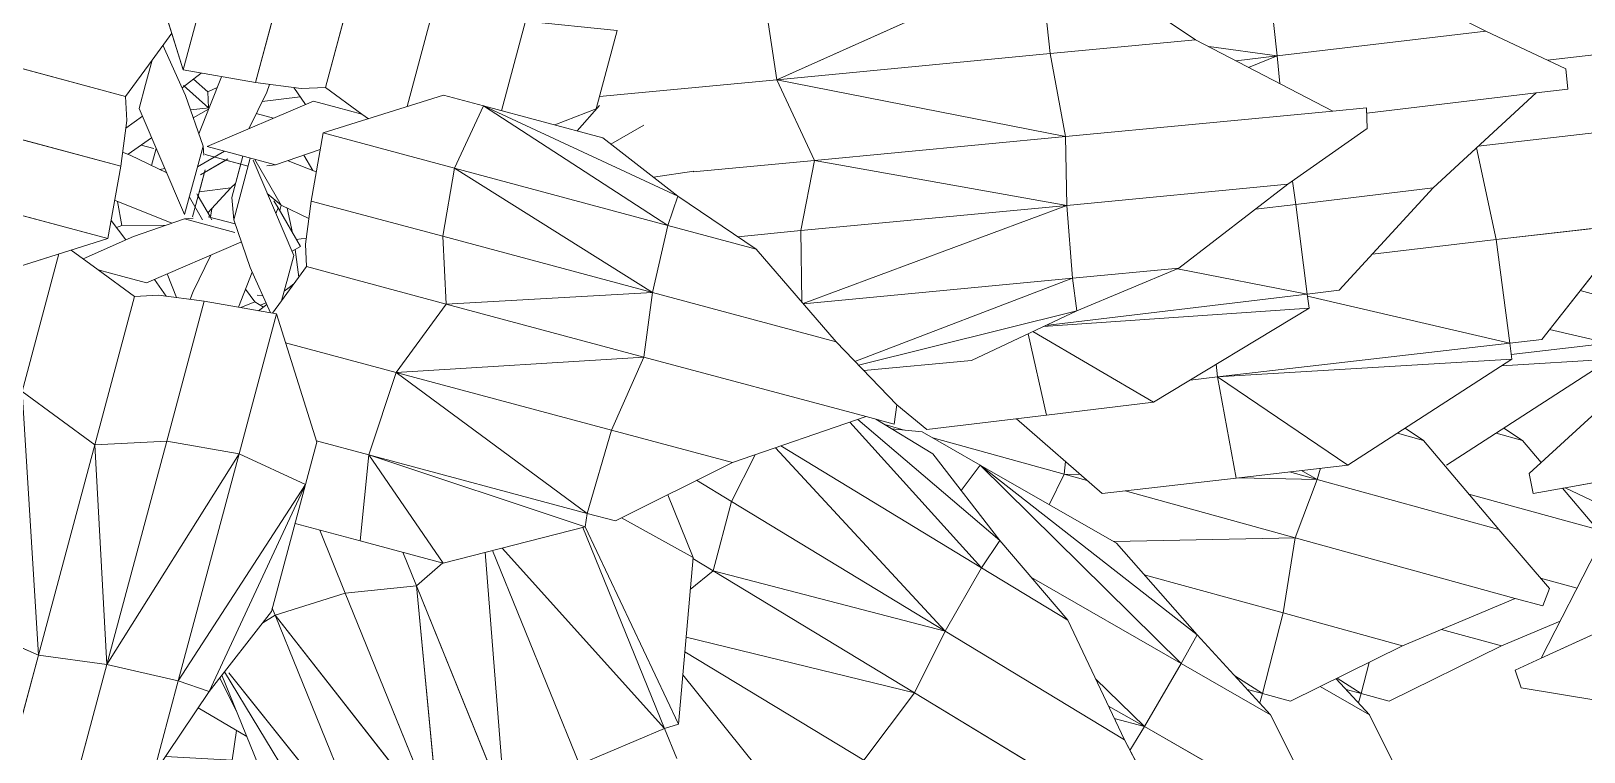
# Model space of a CAD drawing. Header units: inches. Extents: x 1 to 4284, y -575 to 745.
# Drawn here: x 1623.12 to 1638.26, y 177.38 to 184.41 of the extents above; entities that cross this region are included whole.
import ezdxf

# ---------------------------------------------------------------- set-up
doc = ezdxf.new("R2010")
doc.units = ezdxf.units.IN
doc.header["$MEASUREMENT"] = 0
doc.layers.add('Plant-hosta', color=7, linetype='Continuous', lineweight=9)

# ---------------------------------------------------------------- blocks, each defined once
blk = doc.blocks.new('Untitled_dwg-V23-New Construction - Tel_Data_Elec Plan')
at = {"layer": 'Plant-hosta'}
for p, q in [((-12.145, 4.682), (-11.397, 4.805)), ((-12.145, 4.682), (-12.205, 4.51)), ((-11.951, 4.394), (-12.205, 4.51)), ((-11.951, 4.394), (-11.408, 3.333)), ((-10.706, 3.824), (-11.951, 4.394)), ((-11.408, 3.333), (-11.951, 4.394)), ((-11.715, 2.731), (-10.458, 3.337)), ((-10.458, 3.337), (-11.715, 2.731)), ((-12.028, 2.787), (-12.068, 2.591)), ((-12.028, 2.787), (-11.715, 2.731)), ((-11.108, 2.622), (-11.715, 2.731)), ((-11.416, 1.997), (-12.068, 2.591)), ((-11.26, 0.892), (-11.569, 0.808)), ((-11.569, 0.808), (-11.26, 0.892))]:
    blk.add_line(p, q, dxfattribs=at)
at = {"layer": 'Plant-hosta', "flags": 128}
for points in [[(-11.397, 4.805), (-12.145, 4.682), (-12.205, 4.51), (-11.951, 4.394), (-10.706, 3.824)], [(-10.242, 1.787), (-11.416, 1.997), (-12.068, 2.591), (-12.028, 2.787), (-11.715, 2.731), (-11.108, 2.622)]]:
    blk.add_lwpolyline(points, dxfattribs=at)
blk = doc.blocks.new('Untitled_dwg-V24-New Construction - Tel_Data_Elec Plan')
at = {"layer": 'Plant-hosta'}
for p, q in [((10.718, 6.1), (10.138, 4.945)), ((10.718, 6.1), (10.138, 4.945)), ((10.138, 4.945), (9.659, 4.67)), ((10.138, 4.945), (9.815, 4.594)), ((9.825, 4.589), (10.057, 4.739)), ((10.057, 4.739), (9.825, 4.589)), ((9.912, 4.699), (10.057, 4.739)), ((10.057, 4.739), (10.032, 4.83)), ((10.33, 4.814), (10.057, 4.739)), ((10.33, 4.814), (10.057, 4.739)), ((10.135, 4.435), (10.057, 4.739)), ((10.057, 4.739), (10.135, 4.435)), ((10.33, 4.814), (11.425, 4.273)), ((10.842, 4.113), (11.425, 4.273)), ((11.999, 4.031), (11.425, 4.273)), ((11.425, 4.273), (11.999, 4.031)), ((11.807, 3.612), (12.163, 3.71)), ((11.807, 3.612), (12.163, 3.71)), ((11.109, 2.793), (12.362, 3.139)), ((12.362, 3.139), (12.023, 2.736)), ((12.362, 3.139), (12.023, 2.736)), ((10.89, 2.511), (12.489, 1.479)), ((11.812, 2.485), (11.63, 2.269)), ((11.812, 2.485), (11.63, 2.269)), ((11.63, 2.269), (11.374, 2.198)), ((11.63, 2.269), (11.449, 2.15)), ((11.428, 1.542), (12.489, 1.479)), ((11.521, 1.431), (12.47, 1.321)), ((11.521, 1.431), (12.47, 1.321)), ((11.896, 1.188), (12.47, 1.321)), ((11.896, 1.188), (12.47, 1.321)), ((-0.653, 0.861), (-0.709, 0.853)), ((-0.709, 0.853), (-0.653, 0.861)), ((-1.151, 0.01), (-1.166, 0.094)), ((-1.166, 0.094), (-1.151, 0.01)), ((-1.719, -0.576), (-1.841, -0.609)), ((-1.719, -0.576), (-1.841, -0.609))]:
    blk.add_line(p, q, dxfattribs=at)
at = {"layer": 'Plant-hosta', "flags": 128}
for points in [[(9.659, 4.67), (10.138, 4.945), (9.815, 4.594)], [(9.912, 4.699), (10.057, 4.739), (10.032, 4.83)], [(10.842, 4.113), (11.425, 4.273), (10.33, 4.814)], [(12.414, 3.199), (12.362, 3.139), (11.109, 2.793)], [(10.89, 2.511), (12.489, 1.479), (11.428, 1.542)], [(11.374, 2.198), (11.63, 2.269), (11.449, 2.15)]]:
    blk.add_lwpolyline(points, dxfattribs=at)
blk = doc.blocks.new('Untitled_dwg-V30-New Construction - Tel_Data_Elec Plan')
at = {"layer": 'Plant-hosta'}
for p, q in [((-1.881, 4.364), (-2.499, 6.671)), ((-0.066, 4.528), (1.071, 6.401)), ((-0.066, 4.528), (1.071, 6.401)), ((-1.723, 6.359), (-1.212, 4.454)), ((-0.023, 4.536), (1.361, 6.268)), ((0.43, 3.974), (1.361, 6.268)), ((0.43, 3.974), (1.361, 6.268)), ((4.404, 4.555), (5.691, 6.151)), ((5.691, 6.151), (4.404, 4.555)), ((8.906, 5.061), (10.718, 6.1)), ((10.718, 6.1), (10.138, 4.945)), ((10.718, 6.1), (10.138, 4.945)), ((2.029, 6.015), (0.43, 3.974)), ((2.029, 6.015), (1.113, 3.759)), ((1.807, 3.688), (2.029, 6.015)), ((6.663, 4.731), (8.78, 6.015)), ((8.711, 5.19), (9.137, 5.996)), ((2.67, 5.814), (1.807, 3.688)), ((2.476, 3.361), (2.67, 5.814)), ((2.67, 5.814), (2.476, 3.361)), ((-0.091, 4.56), (0.341, 5.623)), ((-0.214, 4.718), (-0.762, 5.531)), ((-0.762, 5.531), (-0.516, 4.614)), ((0.01, 5.389), (0.051, 5.098)), ((2.55, 3.343), (3.397, 5.431)), ((4.226, 5.079), (3.397, 5.431)), ((4.226, 5.079), (4.345, 5.372)), ((4.424, 4.33), (6.169, 5.388)), ((6.663, 4.731), (6.169, 5.388)), ((-0.321, 4.877), (0.152, 5.158)), ((-0.321, 4.877), (0.152, 5.158)), ((6.963, 4.129), (8.711, 5.19)), ((6.963, 4.129), (8.711, 5.19)), ((8.711, 5.19), (8.16, 4.021)), ((8.711, 5.19), (8.16, 4.021)), ((8.766, 5.292), (8.906, 5.061)), ((2.642, 3.319), (4.226, 5.079)), ((4.226, 5.079), (2.642, 3.319)), ((3.43, 3.118), (4.226, 5.079)), ((4.226, 5.079), (3.43, 3.118)), ((3.453, 3.112), (4.361, 5.038)), ((4.226, 5.079), (4.361, 5.038)), ((4.361, 5.038), (4.226, 5.079)), ((4.505, 3.412), (4.361, 5.038)), ((8.906, 5.061), (8.431, 4.596)), ((8.431, 4.596), (8.906, 5.061)), ((8.906, 5.061), (8.556, 4.86)), ((8.906, 5.061), (8.556, 4.86)), ((8.613, 4.982), (8.906, 5.061)), ((8.613, 4.982), (8.906, 5.061)), ((8.906, 5.061), (9.266, 4.445)), ((8.906, 5.061), (9.266, 4.445)), ((-0.111, 4.586), (0.055, 4.919)), ((0.055, 4.919), (-0.111, 4.586)), ((10.138, 4.945), (9.266, 4.445)), ((10.138, 4.945), (9.42, 4.165)), ((-0.214, 4.718), (-0.516, 4.614)), ((-0.214, 4.718), (0.393, 3.938)), ((0.724, 2.7), (-0.214, 4.718)), ((4.436, 4.19), (6.663, 4.731)), ((6.663, 4.731), (4.701, 3.541)), ((6.663, 4.731), (6.963, 4.129)), ((9.788, 4.565), (10.057, 4.739)), ((10.057, 4.739), (9.788, 4.565)), ((9.912, 4.699), (10.057, 4.739)), ((10.057, 4.739), (10.032, 4.83)), ((10.33, 4.814), (10.057, 4.739)), ((10.33, 4.814), (10.057, 4.739)), ((10.26, 3.952), (10.057, 4.739)), ((10.057, 4.739), (10.26, 3.952)), ((10.33, 4.814), (11.425, 4.273)), ((-1.212, 4.454), (-0.516, 4.614)), ((0.077, 2.4), (-0.516, 4.614)), ((0.724, 2.7), (-0.516, 4.614)), ((-0.516, 4.614), (0.724, 2.7)), ((-1.881, 4.364), (-1.212, 4.454)), ((-1.881, 4.364), (-1.212, 4.454)), ((-1.331, 2.312), (-1.212, 4.454)), ((-1.212, 4.454), (-0.629, 2.277)), ((-1.212, 4.454), (0.077, 2.4)), ((7.304, 2.51), (9.266, 4.445)), ((7.807, 3.608), (9.266, 4.445)), ((9.266, 4.445), (9.42, 4.165)), ((-1.881, 4.364), (-2.639, 4.029)), ((-2.04, 1.794), (-1.881, 4.364)), ((-1.331, 2.312), (-1.881, 4.364)), ((10.26, 3.952), (11.425, 4.273)), ((12.522, 3.81), (11.425, 4.273)), ((11.425, 4.273), (12.522, 3.81)), ((4.701, 3.541), (6.963, 4.129)), ((4.701, 3.541), (6.963, 4.129)), ((6.963, 4.129), (4.881, 2.867)), ((6.963, 4.129), (5.308, 2.341)), ((6.963, 4.129), (7.319, 3.511)), ((6.963, 4.129), (7.319, 3.511)), ((7.304, 2.51), (9.42, 4.165)), ((9.42, 4.165), (8.634, 3.272)), ((9.42, 4.165), (8.634, 3.272)), ((0.43, 3.974), (0.307, 4.048)), ((0.307, 4.048), (0.43, 3.974)), ((0.401, 3.904), (0.43, 3.974)), ((0.43, 3.974), (0.401, 3.904)), ((1.113, 3.759), (0.43, 3.974)), ((8.16, 4.021), (7.319, 3.511)), ((8.16, 4.021), (7.497, 3.245)), ((8.904, 3.579), (10.26, 3.952)), ((8.904, 3.579), (10.26, 3.952)), ((10.378, 3.219), (10.26, 3.952)), ((10.26, 3.952), (10.378, 3.219)), ((0.724, 2.7), (0.393, 3.938)), ((0.393, 3.938), (0.724, 2.7)), ((10.378, 3.219), (12.522, 3.81)), ((12.522, 3.81), (12.792, 3.884)), ((12.856, 3.714), (12.792, 3.884)), ((1.113, 3.759), (0.863, 3.144)), ((1.807, 3.688), (1.113, 3.759)), ((1.807, 3.688), (1.674, 3.361)), ((1.807, 3.688), (1.674, 3.361)), ((2.063, 3.462), (1.807, 3.688)), ((4.477, 3.725), (4.701, 3.541)), ((4.701, 3.541), (4.477, 3.725)), ((12.362, 3.139), (12.856, 3.714)), ((4.701, 3.541), (4.504, 3.422)), ((4.701, 3.541), (4.881, 2.867)), ((5.361, 2.323), (7.319, 3.511)), ((5.361, 2.323), (7.319, 3.511)), ((6.033, 2.093), (7.319, 3.511)), ((7.319, 3.511), (6.033, 2.093)), ((7.319, 3.511), (7.497, 3.245)), ((1.257, 3.249), (2.066, 3.466)), ((1.342, 2.41), (2.066, 3.466)), ((2.066, 3.466), (3.452, 3.112)), ((3.806, 3.026), (4.505, 3.412)), ((4.257, 2.801), (4.505, 3.412)), ((4.505, 3.412), (4.257, 2.801)), ((0.623, 3.079), (1.257, 3.249)), ((0.623, 3.079), (1.257, 3.249)), ((1.342, 2.41), (1.257, 3.249)), ((1.257, 3.249), (1.342, 2.41)), ((6.111, 2.066), (7.497, 3.245)), ((7.497, 3.245), (6.844, 2.401)), ((7.497, 3.245), (6.844, 2.401)), ((7.304, 2.51), (8.634, 3.272)), ((8.634, 3.272), (7.304, 2.51)), ((8.607, 3.257), (10.378, 3.219)), ((10.378, 3.219), (8.607, 3.257)), ((10.378, 3.219), (8.72, 2.762)), ((8.72, 2.762), (10.378, 3.219)), ((10.378, 3.219), (10.591, 2.651)), ((10.591, 2.651), (10.378, 3.219)), ((1.342, 2.41), (3.452, 3.112)), ((3.472, 2.981), (3.452, 3.112)), ((3.472, 2.981), (3.452, 3.112)), ((3.748, 3.055), (3.472, 2.981)), ((3.748, 3.055), (3.472, 2.981)), ((3.748, 3.055), (4.889, 2.485)), ((10.591, 2.651), (12.362, 3.139)), ((12.362, 3.139), (11.63, 2.269)), ((12.362, 3.139), (11.63, 2.269)), ((1.342, 2.41), (3.472, 2.981)), ((1.609, 1.606), (3.472, 2.981)), ((3.71, 2.169), (3.472, 2.981)), ((3.472, 2.981), (3.71, 2.169)), ((7.979, 2.897), (8.124, 2.598)), ((4.881, 2.867), (4.539, 2.659)), ((4.881, 2.867), (4.539, 2.659)), ((4.881, 2.867), (5.111, 2.409)), ((5.111, 2.409), (4.881, 2.867)), ((7.121, 2.759), (7.304, 2.51)), ((7.658, 2.058), (8.496, 2.788)), ((8.496, 2.788), (9.802, 2.637)), ((0.077, 2.4), (0.724, 2.7)), ((0.835, 2.286), (0.724, 2.7)), ((8.124, 2.598), (6.843, 2.245)), ((8.35, 2.66), (8.124, 2.598)), ((8.124, 2.598), (8.282, 2.601)), ((8.124, 2.598), (8.138, 2.476)), ((8.138, 2.476), (8.124, 2.598)), ((9.62, 1.651), (9.802, 2.637)), ((9.62, 1.651), (9.802, 2.637)), ((9.802, 2.637), (10.89, 2.511)), ((9.825, 2.634), (10.591, 2.651)), ((10.591, 2.651), (10.323, 2.577)), ((10.591, 2.651), (10.439, 2.563)), ((10.591, 2.651), (10.624, 2.542)), ((3.71, 2.169), (4.889, 2.485)), ((6.193, 2.038), (4.889, 2.485)), ((4.889, 2.485), (6.193, 2.038)), ((6.74, 2.186), (7.304, 2.51)), ((9.62, 1.651), (10.89, 2.511)), ((10.89, 2.511), (12.489, 1.479)), ((-2.04, 1.794), (-1.331, 2.312)), ((-1.331, 2.312), (-0.944, 0.865)), ((-1.331, 2.312), (-0.629, 2.277)), ((-0.629, 2.277), (0.077, 2.4)), ((-0.629, 2.277), (0.077, 2.4)), ((-0.629, 2.277), (-0.263, 0.912)), ((0.443, 1.036), (0.077, 2.4)), ((0.443, 1.036), (0.835, 2.286)), ((0.831, 2.273), (1.342, 2.41)), ((1.609, 1.606), (1.342, 2.41)), ((6.287, 2.063), (6.844, 2.401)), ((6.844, 2.401), (6.287, 2.063)), ((1.609, 1.606), (3.71, 2.169)), ((4.025, 1.457), (3.71, 2.169)), ((6.565, 2.169), (6.375, 2.116)), ((6.375, 2.116), (6.565, 2.169)), ((6.44, 2.156), (6.74, 2.186)), ((6.786, 2.162), (6.492, 1.924)), ((6.786, 2.162), (6.492, 1.924)), ((6.786, 2.162), (7.953, 2.022)), ((7.953, 2.022), (6.786, 2.162)), ((11.63, 2.269), (11.374, 2.198)), ((11.63, 2.269), (11.449, 2.15)), ((4.025, 1.457), (6.193, 2.038)), ((6.193, 2.038), (6.466, 2.111)), ((6.492, 1.922), (6.466, 2.111)), ((7.772, 1.229), (7.953, 2.022)), ((7.772, 1.229), (7.953, 2.022)), ((7.953, 2.022), (8.996, 1.897)), ((5.9, 1.308), (6.492, 1.922)), ((7.819, 1.207), (8.996, 1.897)), ((8.996, 1.897), (7.819, 1.207)), ((10.515, 0.98), (8.996, 1.897)), ((-2.04, 1.794), (-1.68, 0.451)), ((-2.04, 1.794), (-1.68, 0.451)), ((9.353, 1.682), (9.62, 1.651)), ((9.353, 1.682), (9.62, 1.651)), ((1.609, 1.606), (0.531, 1.317)), ((1.609, 1.606), (4.025, 1.457)), ((1.609, 1.606), (2.095, 0.94)), ((6.119, 1.536), (8.247, 1.006)), ((8.247, 1.006), (6.119, 1.536)), ((6.17, 1.589), (7.219, 1.489)), ((9.608, 1.527), (9.62, 1.651)), ((9.62, 1.651), (12.47, 1.321)), ((9.62, 1.651), (12.489, 1.479)), ((4.025, 1.457), (2.095, 0.94)), ((4.025, 1.457), (4.109, 0.828)), ((6.084, 1.499), (8.204, 0.689)), ((6.084, 1.499), (8.204, 0.689)), ((8.247, 1.006), (7.219, 1.489)), ((12.47, 1.321), (12.489, 1.479)), ((12.47, 1.321), (12.489, 1.479)), ((4.109, 0.828), (5.9, 1.308)), ((5.9, 1.308), (5.121, 0.404)), ((5.9, 1.308), (5.121, 0.404)), ((10.496, 0.863), (12.47, 1.321)), ((10.496, 0.863), (12.47, 1.321)), ((12.47, 1.321), (12.339, 0.312)), ((12.47, 1.321), (12.782, 1.285)), ((13.669, 0.158), (12.782, 1.285)), ((7.918, 1.16), (10.515, 0.98)), ((10.493, 0.844), (7.941, 1.149)), ((7.941, 1.149), (10.493, 0.844)), ((-0.263, 0.912), (-0.709, 0.853)), ((0.443, 1.036), (-0.263, 0.912)), ((0.206, 0.63), (0.07, 0.971)), ((0.07, 0.971), (0.206, 0.63)), ((0.23, 0.92), (0.095, 0.975)), ((0.14, 0.794), (0.23, 0.92)), ((0.186, 0.585), (0.383, 1.025)), ((0.23, 0.92), (0.314, 0.969)), ((0.314, 0.969), (0.23, 0.92)), ((0.347, 0.944), (0.267, 1.005)), ((0.267, 1.005), (0.347, 0.944)), ((0.339, 0.928), (0.285, 0.952)), ((0.285, 0.952), (0.339, 0.928)), ((0.492, 0.908), (0.404, 1.029)), ((0.404, 1.029), (0.492, 0.908)), ((2.095, 0.94), (0.735, 0.575)), ((2.095, 0.94), (2.063, 0.279)), ((2.095, 0.94), (4.109, 0.828)), ((5.564, 0.918), (5.555, 0.224)), ((8.151, -0.022), (5.579, 0.935)), ((5.582, 0.939), (8.204, 0.689)), ((5.582, 0.939), (8.204, 0.689)), ((8.247, 1.006), (8.204, 0.689)), ((9.241, 0.591), (8.247, 1.006)), ((10.493, 0.844), (10.515, 0.98)), ((10.493, 0.844), (10.515, 0.98)), ((-1.298, 0.606), (-0.944, 0.865)), ((-0.944, 0.865), (-0.709, 0.853)), ((-0.749, 0.699), (-0.634, 0.863)), ((-0.634, 0.863), (-0.749, 0.699)), ((-0.626, 0.646), (-0.533, 0.877)), ((-0.626, 0.646), (-0.533, 0.877)), ((-0.371, 0.818), (-0.4, 0.894)), ((-0.198, 0.463), (-0.371, 0.818)), ((0.492, 0.908), (0.735, 0.575)), ((0.735, 0.575), (0.492, 0.908)), ((0.564, 0.778), (0.518, 0.813)), ((0.518, 0.813), (0.564, 0.778)), ((0.612, 0.744), (0.564, 0.778)), ((0.612, 0.744), (0.564, 0.778)), ((4.109, 0.828), (2.063, 0.279)), ((4.109, 0.828), (2.179, -0.384)), ((2.179, -0.384), (4.109, 0.828)), ((4.109, 0.828), (4.259, 0.173)), ((4.109, 0.828), (4.259, 0.173)), ((10.493, 0.844), (9.231, 0.595)), ((10.493, 0.844), (9.231, 0.595)), ((10.493, 0.844), (10.384, -0.032)), ((10.493, 0.844), (10.384, -0.032)), ((10.493, 0.844), (10.807, 0.806)), ((10.807, 0.806), (10.493, 0.844)), ((11.722, -0.192), (10.807, 0.806)), ((-1.202, 0.301), (-2.452, 0.694)), ((-1.298, 0.606), (-1.561, 0.414)), ((-1.561, 0.414), (-1.298, 0.606)), ((-0.826, 0.732), (-1.058, 0.67)), ((0.093, 0.338), (-0.826, 0.732)), ((0.611, 0.465), (0.552, 0.683)), ((8.151, -0.022), (8.204, 0.689)), ((9.241, 0.591), (8.204, 0.689)), ((-0.954, 0.28), (-1.444, 0.5)), ((0.025, 0.118), (0.186, 0.585)), ((0.213, -0.463), (0.611, 0.465)), ((0.735, 0.575), (0.724, 0.355)), ((10.306, -0.228), (9.241, 0.591)), ((10.306, -0.228), (9.241, 0.591)), ((-1.028, 0.313), (-1.171, 0.125)), ((-1.028, 0.313), (-1.171, 0.125)), ((0.457, 0.001), (0.675, 0.378)), ((0.594, 0.425), (0.675, 0.378)), ((0.78, -0.064), (0.724, 0.355)), ((5.121, 0.404), (4.259, 0.173)), ((5.121, 0.404), (4.357, -0.111)), ((11.132, 0.452), (12.339, 0.312)), ((12.146, -0.584), (12.339, 0.312)), ((13.669, 0.158), (12.339, 0.312)), ((-2.566, -0.064), (-1.202, 0.301)), ((-1.078, -0.405), (-1.202, 0.301)), ((-1.066, 0.175), (-1.12, 0.192)), ((-1.12, 0.192), (-1.066, 0.175)), ((-1.108, -0.06), (-1.066, 0.175)), ((-1.066, 0.175), (-0.633, 0.17)), ((-0.457, 0.109), (-0.954, 0.28)), ((0.037, 0.241), (-0.457, 0.109)), ((0.039, 0.159), (-0.226, 0.088)), ((0.039, 0.159), (-0.226, 0.088)), ((0.78, -0.064), (2.063, 0.279)), ((0.78, -0.064), (2.063, 0.279)), ((2.179, -0.384), (2.063, 0.279)), ((2.179, -0.384), (4.259, 0.173)), ((2.461, -0.992), (4.259, 0.173)), ((4.259, 0.173), (4.357, -0.111)), ((4.941, 0.283), (5.555, 0.224)), ((5.69, -0.461), (5.555, 0.224)), ((8.151, -0.022), (5.555, 0.224)), ((5.69, -0.461), (5.555, 0.224)), ((-0.579, 0.151), (-1.137, -0.072)), ((-1.137, -0.072), (-0.579, 0.151)), ((-0.454, 0.068), (-0.898, -0.968)), ((-0.371, 0.101), (-0.457, 0.109)), ((-0.454, 0.068), (-0.275, -0.599)), ((-0.28, 0.12), (-0.408, -0.102)), ((-0.28, 0.12), (-0.408, -0.102)), ((-0.254, -0.368), (-0.377, 0.089)), ((-0.188, 0.12), (-0.335, -0.134)), ((-0.203, 0.094), (-0.322, -0.113)), ((0.005, -0.099), (0.025, 0.118)), ((0.186, -0.482), (0.025, 0.118)), ((0.417, -0.068), (0.457, 0.001)), ((0.417, -0.068), (0.457, 0.001)), ((0.457, 0.001), (0.435, 0.056)), ((0.435, 0.056), (0.457, 0.001)), ((0.487, -0.025), (0.473, 0.029)), ((0.473, 0.029), (0.487, -0.025)), ((0.488, -0.025), (0.757, 0.106)), ((0.757, 0.106), (0.488, -0.025)), ((10.384, -0.032), (9.99, 0.016)), ((-0.329, -0.087), (-0.254, -0.368)), ((0.005, -0.099), (0.113, -0.502)), ((0.093, -0.426), (0.005, -0.099)), ((0.488, -0.025), (0.231, -0.47)), ((0.352, -0.139), (0.488, -0.025)), ((0.78, -0.064), (0.896, -0.728)), ((2.461, -0.992), (4.357, -0.111)), ((4.357, -0.111), (3.624, -0.681)), ((4.357, -0.111), (3.624, -0.681)), ((5.69, -0.461), (8.151, -0.022)), ((8.136, -0.694), (8.151, -0.022)), ((8.151, -0.022), (10.306, -0.228)), ((10.384, -0.032), (10.35, -0.258)), ((11.722, -0.192), (10.384, -0.032)), ((4.119, -0.296), (4.512, -0.355)), ((4.512, -0.355), (4.119, -0.296)), ((10.306, -0.228), (11.079, -0.772)), ((11.722, -0.192), (12.726, -1.12)), ((11.722, -0.192), (12.726, -1.12)), ((-1.078, -0.405), (-2.443, -0.77)), ((-1.078, -0.405), (-1.019, -0.85)), ((-0.629, -0.339), (-0.985, -0.513)), ((-0.776, -0.411), (-0.731, -0.578)), ((-0.731, -0.578), (-0.776, -0.411)), ((-0.696, -0.372), (-0.647, -0.381)), ((-0.696, -0.372), (-0.647, -0.381)), ((-0.329, -0.397), (-0.064, -0.55)), ((-0.329, -0.397), (-0.064, -0.55)), ((-0.301, -0.321), (-0.032, -0.476)), ((-0.26, -0.344), (-0.053, -0.464)), ((-0.255, -0.518), (0.165, -0.405)), ((-0.234, -0.595), (0.432, -0.416)), ((-0.079, -0.471), (0.093, -0.425)), ((0.347, -0.409), (0.432, -0.416)), ((0.432, -0.416), (0.868, -0.566)), ((0.868, -0.566), (0.432, -0.416)), ((0.555, -0.458), (0.83, -0.349)), ((0.83, -0.349), (0.555, -0.458)), ((0.796, -0.362), (0.71, -0.512)), ((0.796, -0.362), (0.71, -0.512)), ((2.179, -0.384), (0.896, -0.728)), ((2.179, -0.384), (2.461, -0.992)), ((5.69, -0.461), (4.505, -0.348)), ((5.69, -0.461), (4.505, -0.348)), ((-0.985, -0.513), (-1.06, -0.541)), ((-0.275, -0.599), (-0.446, -1.095)), ((-0.267, -0.513), (-0.275, -0.599)), ((-0.234, -0.595), (0.802, -1.04)), ((5.321, -1.248), (5.69, -0.461)), ((8.136, -0.694), (5.69, -0.461)), ((12.162, -0.598), (14.591, -0.879)), ((-0.317, -0.721), (-0.095, -1.276)), ((-0.095, -1.276), (-0.317, -0.721)), ((0.896, -0.728), (2.071, -1.097)), ((2.461, -0.992), (3.624, -0.681)), ((3.624, -0.681), (2.461, -0.992)), ((3.373, -0.748), (3.592, -0.995)), ((3.373, -0.748), (3.592, -0.995)), ((3.703, -0.619), (4.025, -0.805)), ((3.703, -0.619), (4.025, -0.805)), ((5.321, -1.248), (8.136, -0.694)), ((8.136, -0.694), (7.987, -1.502)), ((7.987, -1.502), (8.136, -0.694)), ((8.136, -0.694), (10.746, -0.942)), ((-1.031, -1.085), (-1.019, -0.85)), ((-1.029, -0.776), (-0.865, -0.891)), ((-0.865, -0.891), (-1.029, -0.776)), ((-0.221, -0.962), (-0.37, -0.876)), ((-0.221, -0.962), (-0.37, -0.876)), ((0.173, -0.77), (0.347, -1.126)), ((0.412, -0.873), (0.245, -0.917)), ((0.412, -0.873), (0.245, -0.917)), ((1.273, -0.913), (1.338, -0.866)), ((1.338, -0.866), (1.273, -0.913)), ((3.157, -0.806), (3.559, -0.963)), ((11.079, -0.772), (11.074, -0.973)), ((-0.836, -1.2), (-0.898, -0.968)), ((-0.466, -1.191), (-0.223, -0.975)), ((-0.229, -1.131), (-0.223, -0.975)), ((0.725, -1.007), (0.61, -1.171)), ((0.725, -1.007), (0.61, -1.171)), ((0.802, -1.04), (1.033, -0.978)), ((1.273, -0.913), (0.919, -1.172)), ((0.919, -1.172), (1.273, -0.913)), ((2.015, -2.102), (1.716, -0.985)), ((2.015, -2.102), (1.716, -0.985)), ((2.461, -0.992), (2.071, -1.097)), ((2.637, -0.945), (2.871, -1.818)), ((3.559, -0.963), (3.764, -1.727)), ((10.746, -0.942), (9.406, -1.637)), ((9.406, -1.637), (10.746, -0.942)), ((10.746, -0.942), (11.074, -0.973)), ((11.076, -0.922), (12.726, -1.12)), ((-2.478, -1.473), (-1.031, -1.085)), ((-0.772, -1.439), (-1.031, -1.085)), ((-1.031, -1.085), (-0.772, -1.439)), ((-0.772, -1.439), (-0.836, -1.2)), ((-0.446, -1.095), (-0.666, -1.585)), ((-0.479, -1.169), (-0.292, -1.313)), ((-0.479, -1.169), (-0.292, -1.313)), ((-0.368, -1.254), (-0.229, -1.131)), ((-0.229, -1.131), (-0.137, -1.171)), ((-0.137, -1.171), (-0.229, -1.131)), ((0.238, -1.22), (0.684, -1.161)), ((0.347, -1.126), (0.375, -1.202)), ((0.919, -1.172), (0.684, -1.161)), ((1.307, -2.619), (0.919, -1.172)), ((5.321, -1.248), (3.591, -1.084)), ((3.591, -1.084), (5.321, -1.248)), ((10.228, -1.21), (10.203, -1.479)), ((12.726, -1.12), (13.036, -1.157)), ((13.017, -1.353), (13.036, -1.157)), ((-0.467, -1.343), (-0.86, -2.593)), ((-0.467, -1.343), (0.238, -1.22)), ((-0.467, -1.343), (-0.102, -2.708)), ((0.604, -2.584), (0.238, -1.22)), ((5.321, -1.248), (5.188, -2.139)), ((5.321, -1.248), (5.188, -2.139)), ((5.321, -1.248), (7.987, -1.502)), ((5.321, -1.248), (7.89, -2.396)), ((5.321, -1.248), (7.987, -1.502)), ((12.236, -1.722), (13.017, -1.353)), ((-0.772, -1.439), (-0.58, -1.702)), ((-0.58, -1.702), (-0.772, -1.439)), ((7.987, -1.502), (7.89, -2.396)), ((7.89, -2.396), (7.987, -1.502)), ((7.987, -1.502), (9.406, -1.637)), ((7.987, -1.502), (9.406, -1.637)), ((9.534, -1.57), (10.203, -1.479)), ((9.534, -1.57), (10.203, -1.479)), ((9.803, -1.431), (10.203, -1.479)), ((10.203, -1.479), (9.803, -1.431)), ((9.923, -1.368), (10.203, -1.479)), ((9.923, -1.368), (10.203, -1.479)), ((10.203, -1.479), (10.125, -2.174)), ((10.203, -1.479), (10.125, -2.174)), ((12.236, -1.722), (10.203, -1.479)), ((14.138, -1.589), (12.837, -1.438)), ((8.223, -2.428), (9.406, -1.637)), ((12.236, -1.722), (11.103, -2.291))]:
    blk.add_line(p, q, dxfattribs=at)
at = {"layer": 'Plant-hosta', "flags": 128}
for points in [[(1.361, 6.268), (1.731, 7.18), (1.071, 6.401), (0.341, 5.623), (-0.091, 4.56)], [(-1.212, 4.454), (-1.723, 6.359), (-2.377, 6.988), (-2.577, 6.962), (-2.499, 6.671), (-1.881, 4.364), (-2.639, 4.029)], [(2.029, 6.015), (1.361, 6.268), (-0.023, 4.536)], [(6.663, 4.731), (8.78, 6.015), (9.047, 6.176), (9.137, 5.996), (8.711, 5.19)], [(8.766, 5.292), (8.906, 5.061), (10.718, 6.1)], [(0.43, 3.974), (2.029, 6.015), (1.113, 3.759)], [(1.113, 3.759), (1.807, 3.688), (2.029, 6.015)], [(2.063, 3.462), (1.807, 3.688), (2.67, 5.814)], [(2.55, 3.343), (3.397, 5.431), (2.67, 5.814)], [(-0.516, 4.614), (-0.762, 5.531), (-0.214, 4.718), (0.393, 3.938)], [(0.051, 5.098), (0.01, 5.389), (-0.641, 5.352)], [(4.345, 5.372), (4.226, 5.079), (3.397, 5.431)], [(4.424, 4.33), (6.169, 5.388), (6.663, 4.731), (4.701, 3.541)], [(3.453, 3.112), (4.361, 5.038), (4.505, 3.412), (3.806, 3.026)], [(9.266, 4.445), (10.138, 4.945), (9.42, 4.165)], [(0.724, 2.7), (-0.214, 4.718), (-0.516, 4.614)], [(4.436, 4.19), (6.663, 4.731), (6.963, 4.129)], [(9.912, 4.699), (10.057, 4.739), (10.032, 4.83)], [(10.26, 3.952), (11.425, 4.273), (10.33, 4.814)], [(0.077, 2.4), (-1.212, 4.454), (-0.629, 2.277), (-1.331, 2.312), (-1.212, 4.454), (-0.516, 4.614)], [(0.443, 1.036), (0.835, 2.286), (0.724, 2.7), (0.077, 2.4), (-0.516, 4.614)], [(7.304, 2.51), (9.42, 4.165), (9.266, 4.445)], [(7.304, 2.51), (9.266, 4.445), (7.807, 3.608)], [(-2.639, 4.029), (-2.04, 1.794), (-1.881, 4.364), (-1.331, 2.312), (-2.04, 1.794), (-3.503, 3.776)], [(5.308, 2.341), (6.963, 4.129), (4.881, 2.867)], [(0.863, 3.144), (1.113, 3.759), (0.43, 3.974)], [(7.319, 3.511), (8.16, 4.021), (7.497, 3.245)], [(10.378, 3.219), (12.522, 3.81), (12.792, 3.884), (12.856, 3.714), (12.362, 3.139), (10.591, 2.651)], [(4.881, 2.867), (4.701, 3.541), (4.504, 3.422)], [(6.111, 2.066), (7.497, 3.245), (7.319, 3.511)], [(0.831, 2.273), (1.342, 2.41), (2.066, 3.466), (1.257, 3.249)], [(2.066, 3.466), (3.452, 3.112), (1.342, 2.41), (3.472, 2.981)], [(3.71, 2.169), (4.889, 2.485), (3.748, 3.055)], [(3.472, 2.981), (1.609, 1.606), (4.025, 1.457)], [(7.979, 2.897), (8.124, 2.598), (8.35, 2.66)], [(6.44, 2.156), (6.74, 2.186), (7.304, 2.51), (7.121, 2.759)], [(9.802, 2.637), (8.496, 2.788), (7.658, 2.058)], [(6.843, 2.245), (8.124, 2.598), (8.282, 2.601)], [(9.802, 2.637), (10.89, 2.511), (9.62, 1.651), (9.608, 1.527)], [(9.825, 2.634), (10.591, 2.651), (10.624, 2.542)], [(10.439, 2.563), (10.591, 2.651), (10.323, 2.577)], [(10.89, 2.511), (12.489, 1.479), (9.62, 1.651), (12.47, 1.321)], [(-1.331, 2.312), (-0.944, 0.865), (-0.709, 0.853), (-0.263, 0.912), (-0.629, 2.277)], [(0.077, 2.4), (0.443, 1.036), (-0.263, 0.912)], [(1.342, 2.41), (1.609, 1.606), (0.531, 1.317)], [(4.025, 1.457), (2.095, 0.94), (1.609, 1.606), (3.71, 2.169), (4.025, 1.457)], [(11.374, 2.198), (11.63, 2.269), (11.449, 2.15)], [(7.953, 2.022), (8.996, 1.897), (10.515, 0.98), (7.918, 1.16)], [(6.17, 1.589), (7.219, 1.489), (8.247, 1.006), (8.204, 0.689), (9.241, 0.591), (8.247, 1.006)], [(12.782, 1.285), (12.47, 1.321), (12.339, 0.312)], [(12.339, 0.312), (13.669, 0.158), (12.782, 1.285)], [(0.383, 1.025), (0.186, 0.585), (0.025, 0.118)], [(0.095, 0.975), (0.23, 0.92), (0.14, 0.794)], [(2.063, 0.279), (2.179, -0.384), (0.896, -0.728), (0.78, -0.064), (0.724, 0.355), (0.735, 0.575), (2.095, 0.94)], [(4.109, 0.828), (2.063, 0.279), (2.095, 0.94), (4.109, 0.828)], [(4.941, 0.283), (5.555, 0.224), (5.564, 0.918)], [(8.204, 0.689), (8.151, -0.022), (5.579, 0.935)], [(-0.944, 0.865), (-1.298, 0.606), (-1.058, 0.67), (-0.826, 0.732), (0.093, 0.338)], [(-0.4, 0.894), (-0.371, 0.818), (-0.198, 0.463)], [(0.492, 0.908), (0.552, 0.683), (0.611, 0.465), (0.213, -0.463)], [(10.384, -0.032), (11.722, -0.192), (10.807, 0.806)], [(-1.202, 0.301), (-2.452, 0.694), (-2.866, 0.583), (-2.566, -0.064)], [(-1.444, 0.5), (-0.954, 0.28), (-0.457, 0.109)], [(0.594, 0.425), (0.675, 0.378), (0.457, 0.001)], [(4.259, 0.173), (5.121, 0.404), (4.357, -0.111)], [(12.146, -0.584), (12.339, 0.312), (11.132, 0.452)], [(-1.078, -0.405), (-2.443, -0.77), (-2.566, -0.064), (-1.202, 0.301), (-1.078, -0.405), (-1.019, -0.85), (-1.031, -1.085), (-2.478, -1.473)], [(-0.633, 0.17), (-1.066, 0.175), (-1.108, -0.06)], [(0.037, 0.241), (-0.457, 0.109), (-0.371, 0.101)], [(2.179, -0.384), (4.259, 0.173), (2.461, -0.992)], [(2.461, -0.992), (4.357, -0.111), (4.259, 0.173)], [(5.555, 0.224), (8.151, -0.022), (10.306, -0.228), (11.079, -0.772), (11.074, -0.973), (10.746, -0.942), (8.136, -0.694), (5.69, -0.461), (5.321, -1.248)], [(-0.772, -1.439), (-0.836, -1.2), (-0.898, -0.968), (-0.454, 0.068), (-0.275, -0.599), (-0.267, -0.513)], [(0.186, -0.482), (0.025, 0.118), (0.005, -0.099)], [(9.99, 0.016), (10.384, -0.032), (10.35, -0.258)], [(0.231, -0.47), (0.488, -0.025), (0.352, -0.139)], [(5.321, -1.248), (8.136, -0.694), (8.151, -0.022), (5.69, -0.461)], [(-1.06, -0.541), (-0.985, -0.513), (-0.629, -0.339)], [(1.273, -0.913), (1.033, -0.978), (0.802, -1.04), (-0.234, -0.595), (0.432, -0.416), (0.347, -0.409)], [(0.896, -0.728), (2.071, -1.097), (2.461, -0.992), (2.179, -0.384)], [(-0.666, -1.585), (-0.446, -1.095), (-0.275, -0.599)], [(12.837, -1.438), (14.138, -1.589), (14.891, -1.142), (14.899, -0.915), (14.591, -0.879), (12.162, -0.598)], [(0.375, -1.202), (0.347, -1.126), (0.173, -0.77)], [(2.637, -0.945), (2.871, -1.818), (3.764, -1.727), (3.559, -0.963), (3.157, -0.806)], [(-0.466, -1.191), (-0.223, -0.975), (-0.229, -1.131), (-0.368, -1.254)], [(12.236, -1.722), (13.017, -1.353), (13.036, -1.157), (12.726, -1.12), (11.076, -0.922)], [(0.604, -2.584), (0.238, -1.22), (0.684, -1.161), (0.919, -1.172), (1.307, -2.619)], [(10.228, -1.21), (10.203, -1.479), (12.236, -1.722)], [(-0.467, -1.343), (-0.86, -2.593), (-0.749, -3.008)], [(0.238, -1.22), (-0.467, -1.343), (-0.102, -2.708), (0.604, -2.584)], [(7.889, -2.538), (7.89, -2.396), (5.321, -1.248)], [(9.406, -1.637), (8.223, -2.428), (7.89, -2.396)]]:
    blk.add_lwpolyline(points, dxfattribs=at)
blk.add_lwpolyline([(4.025, 1.457), (4.109, 0.828), (5.9, 1.308), (6.492, 1.922), (6.466, 2.111), (6.193, 2.038)], close=True, dxfattribs=at)
blk = doc.blocks.new('Untitled_dwg-V31-New Construction - Tel_Data_Elec Plan')
at = {"layer": 'Plant-hosta'}
for p, q in [((12.386, 0.678), (12.351, 0.407)), ((12.386, 0.678), (12.351, 0.407)), ((12.458, 0.298), (12.361, 0.31)), ((12.361, 0.31), (12.458, 0.298)), ((12.272, 0.004), (12.324, 0.247)), ((12.272, 0.004), (12.324, 0.247)), ((11.722, -0.192), (11.499, 0.052)), ((11.722, -0.192), (11.415, -0.155)), ((11.722, -0.192), (11.767, -0.234)), ((11.722, -0.192), (11.767, -0.234)), ((10.722, -0.52), (10.95, -0.681)), ((10.722, -0.52), (10.95, -0.681)), ((11.329, -0.953), (11.51, -0.974)), ((11.51, -0.974), (11.329, -0.953)), ((12.029, -1.036), (12.399, -1.081)), ((12.399, -1.081), (12.029, -1.036))]:
    blk.add_line(p, q, dxfattribs=at)
at = {"layer": 'Plant-hosta', "flags": 128}
blk.add_lwpolyline([(11.415, -0.155), (11.722, -0.192), (11.499, 0.052)], dxfattribs=at)

msp = doc.modelspace()

# ---------------------------------------------------------------- block references
at = {"layer": 'Plant-hosta', "extrusion": (0, 0, -1), "zscale": -1, "rotation": 180}
for name, p in [('Untitled_dwg-V31-New Construction - Tel_Data_Elec Plan', (-1613.345, 182.689)), ('Untitled_dwg-V30-New Construction - Tel_Data_Elec Plan', (-1625.071, 182.689)), ('Untitled_dwg-V24-New Construction - Tel_Data_Elec Plan', (-1626.034, 182.689)), ('Untitled_dwg-V23-New Construction - Tel_Data_Elec Plan', (-1649.798, 182.689))]:
    msp.add_blockref(name, p, dxfattribs=at)

doc.saveas('drawing.dxf')
